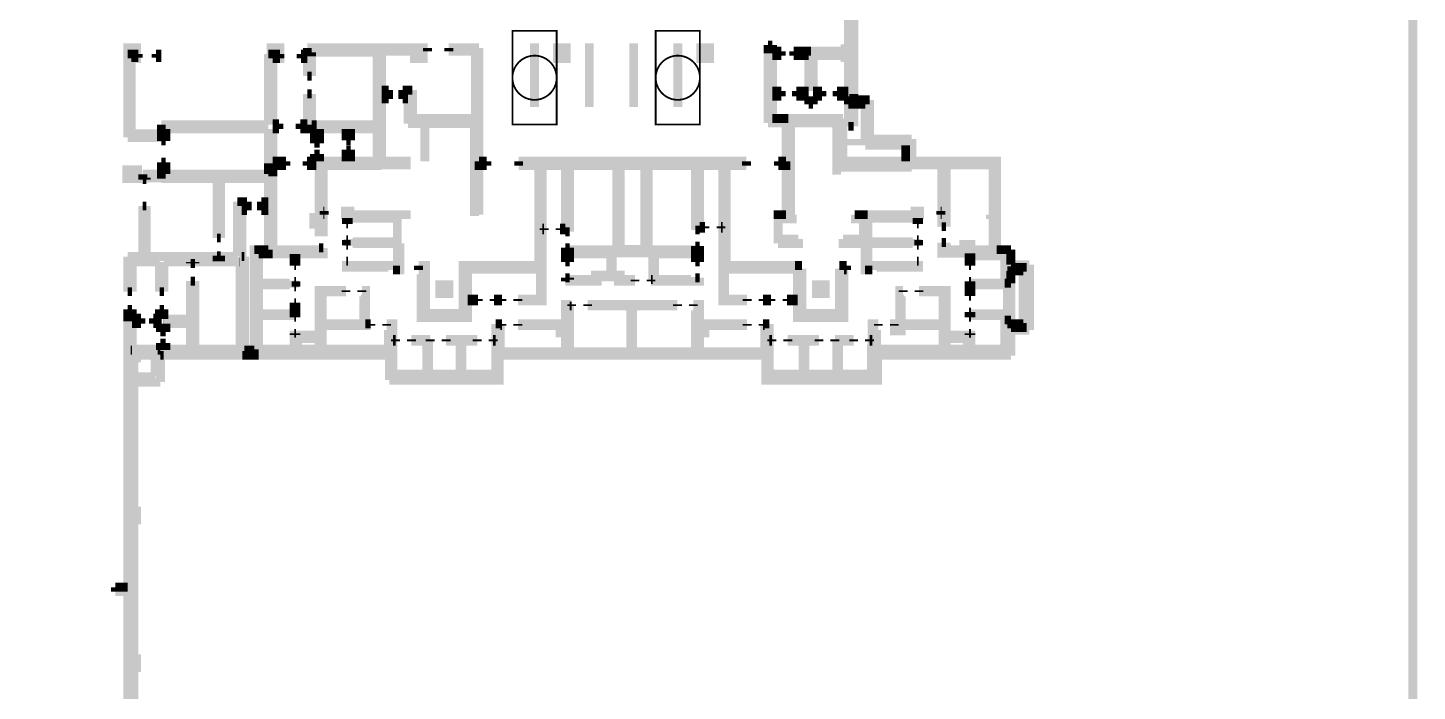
# Model space of a CAD drawing. Header units: millimetres. Extents: x 0 to 1249171, y -42321 to 335084.
# Drawn here: x 1170617 to 1249171, y 133070 to 170585 of the extents above; entities that cross this region are included whole.
import ezdxf

# ---------------------------------------------------------------- set-up
doc = ezdxf.new("R2010")
doc.units = ezdxf.units.MM
doc.header["$LTSCALE"] = 1000
for name, color, linetype in [('P_core', 1, 'Continuous'), ('P_lot', 5, 'Continuous'), ('留孔', 1, 'Continuous')]:
    doc.layers.add(name, color=color, linetype=linetype)
doc.layers.add('P_wall', color=7, linetype='Continuous', lineweight=50)

msp = doc.modelspace()

# ---------------------------------------------------------------- hatches: boundary and pattern name
at = {"layer": 'P_wall'}
h = msp.add_hatch(color=256, dxfattribs=at)
h.dxf.hatch_style = 2
h.paths.add_polyline_path([(1051017, 250), (1050717, 250), (1050967, -50), (1051017, 10)])
h.paths.add_polyline_path([(1050717, 250), (1050717, -350), (1050967, -50)])
h.paths.add_polyline_path([(1051017, -110), (1050967, -50), (1050717, -350), (1051017, -350)])
h.paths.add_polyline_path([(1051017, 10), (1050967, -50), (1051017, -110)])
h.paths.add_polyline_path([(1051217, 8200), (1051017, 8200), (1051017, 7920)], flags=17)
h.paths.add_polyline_path([(1051217, 8200), (1051017, 7920), (1051017, 7780), (1051217, 7500)])
h.paths.add_polyline_path([(1051017, 7780), (1051017, 7500), (1051217, 7500)], flags=17)
h.paths.add_polyline_path([(1051217, 16300), (1051017, 16020), (1051017, 15880), (1051217, 15600)])
h.paths.add_polyline_path([(1051217, 16300), (1051017, 16300), (1051017, 16020)], flags=17)
h.paths.add_polyline_path([(1051017, 15880), (1051017, 15600), (1051217, 15600)], flags=17)
h.paths.add_polyline_path([(1051217, 24300), (1051017, 24300), (1051017, 24020)], flags=17)
h.paths.add_polyline_path([(1051217, 24300), (1051017, 24020), (1051017, 23880), (1051217, 23600)])
h.paths.add_polyline_path([(1051017, 23880), (1051017, 23600), (1051217, 23600)], flags=17)
h.paths.add_polyline_path([(1051017, 31980), (1050967, 32050), (1050717, 31700), (1051017, 31700)])
h.paths.add_polyline_path([(1051017, 32400), (1050717, 32400), (1050967, 32050), (1051017, 32120)])
h.paths.add_polyline_path([(1050717, 32400), (1050717, 31700), (1050967, 32050)])
h.paths.add_polyline_path([(1051017, 32120), (1050967, 32050), (1051017, 31980)])
h.paths.add_polyline_path([(1058867, 8200), (1058867, 7500), (1059117, 7850)])
h.paths.add_polyline_path([(1059367, 8200), (1059117, 7850), (1059367, 7500)])
h.paths.add_polyline_path([(1059367, 8200), (1058867, 8200), (1059117, 7850)])
h.paths.add_polyline_path([(1059117, 7850), (1058867, 7500), (1059367, 7500)])
h.paths.add_polyline_path([(1064717, 7850), (1064467, 7500), (1064967, 7500)])
h.paths.add_polyline_path([(1064967, 8200), (1064467, 8200), (1064717, 7850)])
h.paths.add_polyline_path([(1064717, 7850), (1064467, 8200), (1064467, 7500)])
h.paths.add_polyline_path([(1064967, 8200), (1064717, 7850), (1064967, 7500)])
h.paths.add_polyline_path([(1070567, 8200), (1070317, 7850), (1070567, 7500)])
h.paths.add_polyline_path([(1070567, 8200), (1070067, 8200), (1070317, 7850)])
h.paths.add_polyline_path([(1070317, 7850), (1070067, 7500), (1070567, 7500)])
h.paths.add_polyline_path([(1070317, 7850), (1070067, 8200), (1070067, 7500)])
h.paths.add_polyline_path([(1051217, 110200), (1051017, 110000), (1051017, 109900), (1051217, 109700)])
h.paths.add_polyline_path([(1051217, 110200), (1051017, 110200), (1051017, 110000)], flags=17)
h.paths.add_polyline_path([(1051017, 109900), (1051017, 109700), (1051217, 109700)], flags=17)
h.paths.add_polyline_path([(1051217, 118250), (1051017, 118250), (1051017, 118050)], flags=17)
h.paths.add_polyline_path([(1051217, 118250), (1051017, 118050), (1051017, 117950), (1051217, 117750)])
h.paths.add_polyline_path([(1051017, 117950), (1051017, 117750), (1051217, 117750)], flags=17)
h.paths.add_polyline_path([(1051217, 127600), (1051017, 127600), (1051017, 127400)], flags=17)
h.paths.add_polyline_path([(1051217, 127600), (1051017, 127400), (1051017, 127300), (1051217, 127100)])
h.paths.add_polyline_path([(1051017, 127300), (1051017, 127100), (1051217, 127100)])
h.paths.add_polyline_path([(1051217, 133950), (1051017, 133950), (1051017, 133750)])
h.paths.add_polyline_path([(1051017, 133650), (1051017, 133450), (1051217, 133450)], flags=17)
h.paths.add_polyline_path([(1051217, 133950), (1051017, 133750), (1051017, 133650), (1051217, 133450)])
h.paths.add_polyline_path([(1051217, 138000), (1051017, 138000), (1051017, 137800)], flags=17)
h.paths.add_polyline_path([(1051217, 138000), (1051017, 137800), (1051017, 137700), (1051217, 137500)])
h.paths.add_polyline_path([(1051017, 137700), (1051017, 137500), (1051217, 137500)], flags=17)
h.paths.add_polyline_path([(1051017, 145700), (1051017, 145500), (1051217, 145500)])
h.paths.add_polyline_path([(1051217, 146000), (1051017, 145800), (1051017, 145700), (1051217, 145500)])
h.paths.add_polyline_path([(1051217, 146000), (1051017, 146000), (1051017, 145800)])
h.paths.add_polyline_path([(1075867, 289850), (1075517, 289850), (1075517, 268315), (1068257, 268315), (1068257, 267965), (1075867, 267965)])
h.paths.add_polyline_path([(1075867, 273050), (1075817, 273100), (1075567, 272850), (1075867, 272850)], flags=16)
h.paths.add_polyline_path([(1075867, 273150), (1075817, 273100), (1075867, 273050)], flags=16)
h.paths.add_polyline_path([(1075867, 273350), (1075567, 273350), (1075817, 273100), (1075867, 273150)], flags=16)
h.paths.add_polyline_path([(1075817, 273100), (1075567, 273350), (1075567, 272850)], flags=16)
h.paths.add_polyline_path([(1075867, 289850), (1075517, 289850), (1075517, 268315), (1068257, 268315), (1068257, 267965), (1075867, 267965), (1075867, 272850), (1075567, 272850), (1075567, 273350), (1075867, 273350)], flags=17)
h.paths.add_polyline_path([(1075867, 277700), (1075567, 277700), (1075817, 277450), (1075867, 277500)], flags=16)
h.paths.add_polyline_path([(1075567, 277700), (1075567, 277200), (1075817, 277450)], flags=16)
h.paths.add_polyline_path([(1075867, 277400), (1075817, 277450), (1075567, 277200), (1075867, 277200)], flags=16)
h.paths.add_polyline_path([(1075867, 285400), (1075817, 285450), (1075567, 285200), (1075867, 285200)], flags=16)
h.paths.add_polyline_path([(1075867, 285700), (1075567, 285700), (1075817, 285450), (1075867, 285500)], flags=16)
h.paths.add_polyline_path([(1075817, 285450), (1075567, 285700), (1075567, 285200)], flags=16)
h.paths.add_polyline_path([(1075867, 285500), (1075817, 285450), (1075867, 285400)], flags=16)
h.paths.add_polyline_path([(1169017, 285800), (1168767, 285800), (1169017, 285450)], flags=17)
h.paths.add_polyline_path([(1169017, 285450), (1168767, 285100), (1169017, 285100)], flags=17)
h.paths.add_polyline_path([(1169017, 277750), (1168767, 277750), (1169017, 277450)], flags=17)
h.paths.add_polyline_path([(1169017, 277450), (1168767, 277150), (1169017, 277150)], flags=17)
h.paths.add_polyline_path([(1169017, 273700), (1168767, 273700), (1169017, 273400)], flags=17)
h.paths.add_polyline_path([(1169017, 273400), (1168767, 273100), (1169017, 273100)], flags=17)
h.paths.add_polyline_path([(1169017, 267600), (1168767, 267600), (1169017, 267300)], flags=17)
h.paths.add_polyline_path([(1169017, 267300), (1168767, 267000), (1169017, 267000)], flags=17)
h.paths.add_polyline_path([(1169017, 263400), (1168767, 263400), (1169017, 263100)], flags=17)
h.paths.add_polyline_path([(1169017, 263100), (1168767, 262800), (1169017, 262800)], flags=17)
h.paths.add_polyline_path([(1169017, 255400), (1168767, 255400), (1169017, 255100), (1169017, 255100)], flags=17)
h.paths.add_polyline_path([(1168767, 255400), (1168767, 255100), (1169017, 255100)], flags=17)
h.paths.add_polyline_path([(1168767, 255100), (1160027, 255100), (1160027, 247010), (1160377, 247010), (1160377, 254750), (1169367, 254750), (1169367, 289850), (1075867, 289850), (1075867, 289500), (1169017, 289500), (1169017, 255400), (1169267, 255400), (1169267, 254800), (1168767, 254800)])
h.paths.add_polyline_path([(1164967, 202800), (1177467, 202800), (1177467, 210090), (1183417, 210090), (1183417, 210440), (1177167, 210440), (1177167, 203100), (1164667, 203100), (1164667, 176925), (1157272, 176925), (1157272, 176625), (1164967, 176625)])
h.paths.add_polyline_path([(1164667, 176925), (1164417, 176675), (1164467, 176625), (1164667, 176625)], flags=16)
h.paths.add_polyline_path([(1164667, 176925), (1164167, 176925), (1164417, 176675)], flags=16)
h.paths.add_polyline_path([(1164167, 176925), (1164167, 176625), (1164367, 176625), (1164417, 176675)], flags=16)
h.paths.add_polyline_path([(1164417, 176675), (1164367, 176625), (1164467, 176625)], flags=16)
h.paths.add_polyline_path([(1217317, 199000), (1217017, 199000), (1217017, 198800), (1217067, 198750)])
h.paths.add_polyline_path([(1217317, 199000), (1217067, 198750), (1217317, 198500)])
h.paths.add_polyline_path([(1217067, 198750), (1217017, 198700), (1217017, 198500), (1217317, 198500)])
h.paths.add_polyline_path([(1217017, 198800), (1217017, 198700), (1217067, 198750)])
h.paths.add_polyline_path([(1217317, 191000), (1217017, 191000), (1217017, 190800), (1217067, 190750)])
h.paths.add_polyline_path([(1217317, 191000), (1217067, 190750), (1217317, 190500)])
h.paths.add_polyline_path([(1217067, 190750), (1217017, 190700), (1217017, 190500), (1217317, 190500)])
h.paths.add_polyline_path([(1217017, 190800), (1217017, 190700), (1217067, 190750)])
h.paths.add_polyline_path([(1217317, 187060), (1217017, 187060), (1217017, 186860), (1217067, 186810)])
h.paths.add_polyline_path([(1217317, 187060), (1217067, 186810), (1217317, 186560)])
h.paths.add_polyline_path([(1217067, 186810), (1217017, 186760), (1217017, 186560), (1217317, 186560)])
h.paths.add_polyline_path([(1217017, 186860), (1217017, 186760), (1217067, 186810)])
h.paths.add_polyline_path([(1217317, 186560), (1217017, 186560), (1217017, 165010), (1217317, 165010)])
h.paths.add_polyline_path([(1217067, 181310), (1217017, 181260), (1217017, 181060), (1217317, 181060)], flags=16)
h.paths.add_polyline_path([(1217017, 181360), (1217017, 181260), (1217067, 181310)], flags=17)
h.paths.add_polyline_path([(1217317, 181560), (1217017, 181560), (1217017, 181360), (1217067, 181310)], flags=17)
h.paths.add_polyline_path([(1217317, 181560), (1217067, 181310), (1217317, 181060)], flags=17)
h.paths.add_polyline_path([(1217317, 181060), (1217017, 181060), (1217017, 165010), (1217317, 165010)], flags=17)
h.paths.add_polyline_path([(1217017, 177200), (1217017, 177100), (1217067, 177150)], flags=16)
h.paths.add_polyline_path([(1217317, 177400), (1217017, 177400), (1217017, 177200), (1217067, 177150)], flags=16)
h.paths.add_polyline_path([(1217067, 177150), (1217017, 177100), (1217017, 176900), (1217317, 176900)], flags=16)
h.paths.add_polyline_path([(1217317, 176900), (1217017, 176900), (1217017, 165010), (1217317, 165010)])
h.paths.add_polyline_path([(1217067, 169150), (1217017, 169200), (1217017, 169100)], flags=16)
h.paths.add_polyline_path([(1217317, 169400), (1217017, 169400), (1217017, 169200), (1217067, 169150)], flags=17)
h.paths.add_polyline_path([(1217067, 169150), (1217017, 169100), (1217017, 168900), (1217317, 168900)], flags=16)
h.paths.add_polyline_path([(1217317, 169400), (1217067, 169150), (1217317, 168900)], flags=17)
h.paths.add_polyline_path([(1176767, 152060), (1176617, 152060), (1176767, 151910)], flags=17)
h.paths.add_polyline_path([(1176617, 152060), (1176617, 151910), (1176767, 151910)])
h.paths.add_polyline_path([(1176617, 151910), (1176267, 151910), (1176267, 101540), (1184217, 101540), (1184217, 101840), (1184217, 101890), (1176617, 101890)])
h.paths.add_polyline_path([(1176267, 143250), (1176267, 142750), (1176517, 143000)], flags=16)
h.paths.add_polyline_path([(1176617, 143250), (1176267, 143250), (1176517, 143000), (1176617, 143100)], flags=17)
h.paths.add_polyline_path([(1176517, 143000), (1176267, 142750), (1176617, 142750), (1176617, 142900)], flags=16)
h.paths.add_polyline_path([(1176617, 143100), (1176517, 143000), (1176617, 142900)], flags=17)
h.paths.add_polyline_path([(1176617, 142750), (1176267, 142750), (1176267, 101540), (1184217, 101540), (1184217, 101840), (1184217, 101890), (1176617, 101890)])
h.paths.add_polyline_path([(1176617, 134900), (1176267, 134900), (1176517, 134650), (1176617, 134750)], flags=17)
h.paths.add_polyline_path([(1176267, 134900), (1176267, 134400), (1176517, 134650)], flags=16)
h.paths.add_polyline_path([(1176617, 134550), (1176517, 134650), (1176267, 134400), (1176617, 134400)], flags=17)
h.paths.add_polyline_path([(1176617, 134750), (1176517, 134650), (1176617, 134550)], flags=17)
h.paths.add_polyline_path([(1176617, 134400), (1176267, 134400), (1176267, 101540), (1184217, 101540), (1184217, 101840), (1184217, 101890), (1176617, 101890)], flags=17)
h.paths.add_polyline_path([(1176517, 126400), (1176267, 126150), (1176617, 126150), (1176617, 126300)], flags=16)
h.paths.add_polyline_path([(1176617, 126500), (1176517, 126400), (1176617, 126300)], flags=16)
h.paths.add_polyline_path([(1176617, 126650), (1176267, 126650), (1176517, 126400), (1176617, 126500)], flags=16)
h.paths.add_polyline_path([(1176267, 126650), (1176267, 126150), (1176517, 126400)], flags=16)
h.paths.add_polyline_path([(1176617, 126150), (1176267, 126150), (1176267, 101540), (1184217, 101540), (1184217, 101840), (1184217, 101890), (1176617, 101890)], flags=17)
for points in [[(1225397, 163040), (1220597, 163040), (1220597, 164290), (1216697, 164290), (1216697, 164740), (1216697, 165010), (1217317, 165010), (1217317, 168116), (1217017, 168116), (1217017, 165310), (1216697, 165310), (1216697, 165460), (1213487, 165460), (1213487, 164740), (1213487, 163040), (1213047, 163040), (1213047, 162790), (1213737, 162790), (1213737, 164740), (1213737, 165210), (1216347, 165210), (1216347, 164740), (1216347, 162790), (1217157, 162790), (1217157, 162560), (1217407, 162560), (1217407, 163040), (1216697, 163040), (1216697, 163940), (1220247, 163940), (1220247, 163040), (1220247, 162690), (1222287, 162690), (1222287, 159770), (1222537, 159770), (1222537, 162690), (1225047, 162690), (1225047, 160020), (1224797, 160020), (1224797, 159770), (1225047, 159770), (1225047, 158040), (1223897, 158040), (1223897, 157690), (1225847, 157690), (1225847, 156140), (1226197, 156140), (1226197, 156840), (1226897, 156840), (1226897, 153840), (1226197, 153840), (1226197, 154060), (1225847, 154060), (1225847, 152410), (1222537, 152410), (1222537, 154150), (1222287, 154150), (1222287, 152410), (1218607, 152410), (1218607, 153840), (1218307, 153840), (1218307, 152360), (1218307, 151110), (1218657, 151110), (1218657, 152060), (1226197, 152060), (1226197, 153490), (1227247, 153490), (1227247, 157190), (1226197, 157190), (1226197, 158040), (1225397, 158040)], [(1191307, 152360), (1191307, 153840), (1191007, 153840), (1191007, 152410), (1187327, 152410), (1187327, 154150), (1187077, 154150), (1187077, 152410), (1183667, 152410), (1183667, 154060), (1183417, 154060), (1183417, 152410), (1178988, 152410), (1178988, 152060), (1183417, 152060), (1183667, 152060), (1190957, 152060), (1190957, 151110), (1191307, 151110)]]:
    msp.add_hatch(color=256, dxfattribs=at).paths.add_polyline_path(points)

# ---------------------------------------------------------------- linework, layer by layer
at = {"layer": 'P_core'}
for points in [[(1193667, 156310), (1194667, 156310), (1193667, 155310), (1194667, 155310)], [(1215947, 156310), (1214947, 156310), (1215947, 155310), (1214947, 155310)]]:
    msp.add_solid(points, dxfattribs=at)
at = {"layer": 'P_lot', "extrusion": (5.18032e-09, 4.98983e-22, 1), "const_width": 500, "elevation": 0}
for points in [[(1199267, 166110), (1199267, 169710)], [(1202367, 166110), (1202367, 169710)], [(1204867, 166110), (1204867, 169710)], [(1207367, 166110), (1207367, 169710)]]:
    msp.add_lwpolyline(points, dxfattribs=at)
at = {"layer": 'P_wall', "const_width": 500}
msp.add_lwpolyline([(1010902, 334834), (1248921, 334834), (1248921, -42071), (1010902, -42071)], close=True, dxfattribs=at)
for points in [[(1217017, 165010), (1217017, 202950)], [(1217317, 202950), (1217317, 165010)], [(1217017, 169260), (1217017, 179035)], [(1217317, 169135), (1217317, 178910)], [(1176267, 168850), (1176767, 168850), (1176767, 169450), (1176267, 169450), (1176267, 168850)], [(1184367, 168850), (1184867, 168850), (1184867, 169450), (1184367, 169450), (1184367, 168850)], [(1186417, 169100), (1186417, 169450)], [(1186417, 169450), (1190617, 169450)], [(1193217, 169450), (1190610, 169450)], [(1190617, 167060), (1190617, 169450)], [(1192467, 168850), (1192967, 168850), (1192967, 169450), (1192467, 169450), (1192467, 168850)], [(1193217, 169250), (1193217, 169450)], [(1194417, 169250), (1194417, 169450)], [(1196127, 169450), (1194417, 169450)], [(1196127, 169450), (1196127, 165260)], [(1200567, 168850), (1201067, 168850), (1201067, 169450), (1200567, 169450), (1200567, 168850)], [(1208667, 168850), (1209167, 168850), (1209167, 169450), (1208667, 169450), (1208667, 168850)], [(1212467, 169610), (1212467, 169135)], [(1212717, 169610), (1212467, 169610)], [(1212717, 169260), (1212717, 169610)], [(1176267, 169100), (1176267, 164385)], [(1176867, 169100), (1176267, 169100)], [(1176467, 168900), (1176467, 164585)], [(1176867, 168900), (1176467, 168900)], [(1176867, 169100), (1176867, 168900)], [(1178167, 169100), (1177867, 169100)], [(1177867, 169100), (1177867, 168900)], [(1178167, 168900), (1177867, 168900)], [(1184867, 169100), (1184217, 169100)], [(1184217, 165110), (1184217, 169100)], [(1184467, 168850), (1184867, 168850)], [(1184467, 165160), (1184467, 168850)], [(1184867, 168850), (1184867, 169100)], [(1186067, 169100), (1186067, 168850)], [(1186417, 169100), (1186067, 169100)], [(1186067, 168850), (1186417, 168850)], [(1186417, 168850), (1186417, 167850)], [(1186667, 168975), (1186667, 169200)], [(1186667, 169200), (1190367, 169200)], [(1186667, 167850), (1186667, 168975)], [(1190367, 166810), (1190367, 169200)], [(1193217, 169250), (1190610, 169250)], [(1195927, 169250), (1194417, 169250)], [(1195927, 169250), (1195927, 165260)], [(1212467, 166835), (1212467, 169135)], [(1213217, 169260), (1212717, 169260)], [(1212717, 167010), (1212717, 169010)], [(1212717, 169010), (1213217, 169010)], [(1213217, 169010), (1213217, 169260)], [(1213917, 169260), (1213917, 169010)], [(1214892, 169260), (1213917, 169260)], [(1213917, 169010), (1214767, 169010)], [(1214767, 167010), (1214767, 169010)], [(1214892, 169260), (1217017, 169260)], [(1215017, 169010), (1217017, 169010)], [(1215017, 167010), (1215017, 169010)], [(1217017, 167010), (1217017, 169010)], [(1217317, 166835), (1217317, 169135)], [(1186417, 167850), (1186667, 167850)], [(1186417, 166850), (1186417, 165160)], [(1186667, 166850), (1186417, 166850)], [(1186667, 165110), (1186667, 166850)], [(1190367, 165110), (1190367, 166810)], [(1191017, 167060), (1190617, 167060)], [(1190617, 164979), (1190617, 166560)], [(1190617, 166560), (1191017, 166560)], [(1191017, 166560), (1191017, 167060)], [(1191817, 167060), (1191817, 166560)], [(1192367, 167060), (1191817, 167060)], [(1191817, 166560), (1192117, 166560)], [(1192117, 165160), (1192117, 166560)], [(1192367, 165460), (1192367, 167060)], [(1212467, 165210), (1212467, 166835)], [(1213217, 167010), (1212717, 167010)], [(1212717, 165460), (1212717, 166710)], [(1212717, 166710), (1213217, 166710)], [(1213217, 166710), (1213217, 167010)], [(1214067, 167010), (1214067, 166710)], [(1214767, 167010), (1214067, 167010)], [(1214067, 166710), (1214767, 166710)], [(1214767, 166260), (1214767, 166710)], [(1215517, 167010), (1215017, 167010)], [(1215017, 166710), (1215517, 166710)], [(1215017, 166260), (1215017, 166710)], [(1215517, 166710), (1215517, 167010)], [(1216367, 167010), (1216367, 166710)], [(1217017, 167010), (1216367, 167010)], [(1216367, 166710), (1217017, 166710)], [(1217017, 166260), (1217017, 166710)], [(1217317, 166510), (1217317, 166835)], [(1217317, 166510), (1218210, 166510)], [(1218210, 164290), (1218210, 166510)], [(1214767, 166260), (1215017, 166260)], [(1217017, 166260), (1217960, 166260)], [(1217960, 163940), (1217960, 166260)], [(1178167, 165110), (1178167, 164185)], [(1178167, 165110), (1184217, 165110)], [(1178417, 164185), (1178417, 164860)], [(1178417, 164860), (1184217, 164860)], [(1184217, 162915), (1184217, 164860)], [(1184817, 165160), (1184467, 165160)], [(1184467, 163040), (1184467, 164860)], [(1184467, 164860), (1184817, 164860)], [(1184817, 164860), (1184817, 165160)], [(1186017, 165160), (1186017, 164860)], [(1186417, 165160), (1186017, 165160)], [(1186017, 164860), (1186542, 164860)], [(1186542, 164860), (1186817, 164860)], [(1186667, 165110), (1186942, 165110)], [(1186817, 164860), (1186817, 164060)], [(1186942, 165110), (1188742, 165110)], [(1187117, 164860), (1188617, 164860)], [(1187117, 164060), (1187117, 164860)], [(1188617, 164860), (1188617, 164215)], [(1188742, 165110), (1190367, 165110)], [(1188867, 164860), (1190367, 164860)], [(1188867, 164215), (1188867, 164860)], [(1190367, 163040), (1190367, 164860)], [(1190617, 162790), (1190617, 164985)], [(1192117, 165160), (1195877, 165160)], [(1192367, 165460), (1196127, 165460)], [(1193067, 165210), (1193067, 163040)], [(1195877, 162790), (1195877, 165160)], [(1195877, 165010), (1195877, 159950)], [(1196077, 165210), (1196077, 163040)], [(1196127, 163040), (1196127, 165460)], [(1213487, 165210), (1212467, 165210)], [(1213612, 165460), (1212717, 165460)], [(1213487, 163040), (1213487, 165210)], [(1216697, 165460), (1213612, 165460)], [(1213737, 162790), (1213737, 165210)], [(1216347, 165210), (1213737, 165210)], [(1213737, 165010), (1213737, 159950)], [(1216347, 162690), (1216347, 165210)], [(1216347, 165010), (1216347, 162275)], [(1225997, 157840), (1225197, 157840), (1225197, 162840), (1225197, 162840), (1225197, 162840), (1216347, 162840), (1216347, 165010)], [(1226197, 158040), (1225397, 158040), (1225397, 163040), (1225397, 163040), (1225397, 163040), (1216547, 163040), (1216547, 165210)], [(1216547, 165210), (1216547, 163040)], [(1216697, 163040), (1216697, 165460)], [(1217317, 165010), (1217017, 165010)], [(1176267, 164385), (1178167, 164385)], [(1176467, 164585), (1178167, 164585)], [(1178167, 164185), (1178417, 164185)], [(1186817, 164060), (1187117, 164060)], [(1188617, 164215), (1188867, 164215)], [(1217960, 163940), (1220247, 163940)], [(1218210, 164290), (1220597, 164290)], [(1220247, 163040), (1220247, 163940)], [(1220597, 162690), (1220597, 164290)], [(1186817, 163440), (1186817, 163040)], [(1187117, 163440), (1186817, 163440)], [(1187117, 163040), (1187117, 163440)], [(1188617, 163685), (1188617, 163040)], [(1188867, 163685), (1188617, 163685)], [(1188867, 163040), (1188867, 163685)], [(1176217, 162560), (1176217, 162060), (1176817, 162060), (1176817, 162560), (1176217, 162560)], [(1178167, 162985), (1178167, 162060)], [(1178417, 162985), (1178167, 162985)], [(1178417, 162310), (1178417, 162985)], [(1184217, 162310), (1184217, 162915)], [(1185210, 163040), (1184467, 163040)], [(1184467, 162790), (1185210, 162790)], [(1184467, 162181), (1184467, 162790)], [(1185210, 162790), (1185210, 163040)], [(1186410, 163040), (1186410, 162790)], [(1186817, 163040), (1186410, 163040)], [(1186410, 162790), (1186935, 162790)], [(1187327, 162840), (1187327, 159770), (1186877, 159770), (1186877, 159570), (1187327, 159570), (1187327, 159040), (1187077, 159040), (1187077, 159470), (1186777, 159470), (1186777, 159870), (1187077, 159870), (1187077, 162840)], [(1186935, 162790), (1188735, 162790)], [(1187117, 163040), (1188617, 163040)], [(1188735, 162790), (1190617, 162790)], [(1188867, 163040), (1190367, 163040)], [(1189397, 163040), (1192257, 163040)], [(1189397, 162840), (1192257, 162840)], [(1192707, 157140), (1193107, 157140), (1193107, 154440), (1195227, 154440), (1195227, 157140), (1199507, 157140), (1199507, 162840)], [(1195877, 162790), (1196567, 162790)], [(1196567, 163040), (1196127, 163040)], [(1196127, 162840), (1196127, 160020)], [(1196567, 162790), (1196567, 163040)], [(1211247, 163040), (1205497, 163040), (1205497, 163040), (1205497, 163040), (1205497, 158050), (1204117, 158050), (1204117, 163040), (1204117, 163040), (1204117, 163040), (1198367, 163040)], [(1198367, 163040), (1198367, 162790)], [(1211247, 163040), (1198367, 163040)], [(1211247, 162840), (1205697, 162840), (1205697, 162840), (1205697, 162840), (1205697, 157850), (1203917, 157850), (1203917, 162840), (1203917, 162840), (1203917, 162840), (1198367, 162840)], [(1198367, 162790), (1211247, 162790)], [(1199707, 159250), (1199707, 162840)], [(1201007, 159250), (1201007, 162840)], [(1201257, 159050), (1201257, 162840)], [(1208357, 159150), (1208357, 162840)], [(1208607, 159350), (1208607, 162840)], [(1209907, 159950), (1209907, 162840)], [(1209907, 159350), (1209907, 162840)], [(1213997, 157140), (1210107, 157140), (1210107, 162840)], [(1211247, 162790), (1211247, 163040)], [(1213047, 163040), (1213047, 162790)], [(1213487, 163040), (1213047, 163040)], [(1213047, 162790), (1213737, 162790)], [(1213487, 162840), (1213487, 160020)], [(1213487, 162840), (1213487, 160020)], [(1213737, 162840), (1213737, 159950)], [(1216347, 162690), (1220597, 162690)], [(1216697, 163040), (1220247, 163040)], [(1220347, 163040), (1217357, 163040)], [(1220347, 163040), (1217357, 163040)], [(1220347, 162840), (1217357, 162840)], [(1220347, 162840), (1217357, 162840)], [(1225397, 163040), (1220597, 163040)], [(1225397, 163040), (1220597, 163040)], [(1222287, 159340), (1222287, 162840)], [(1222537, 159340), (1222537, 162840)], [(1225397, 158040), (1225397, 163040)], [(1225397, 158040), (1225397, 163040)], [(1177117, 162305), (1177117, 162005)], [(1183410, 162305), (1177117, 162305)], [(1177117, 162005), (1177317, 162005)], [(1177317, 162105), (1177317, 162005)], [(1183410, 162105), (1177317, 162105)], [(1178167, 162060), (1184217, 162060)], [(1178417, 162310), (1184217, 162310)], [(1181317, 162105), (1181317, 158700)], [(1181517, 162105), (1181517, 158700)], [(1184217, 160756), (1184217, 162060)], [(1184467, 160506), (1184467, 162181)], [(1177117, 160505), (1177117, 157375)], [(1177117, 160505), (1177317, 160505)], [(1177317, 160505), (1177317, 157375)], [(1183017, 160756), (1182467, 160756)], [(1182467, 157650), (1182467, 160756)], [(1182717, 160256), (1183017, 160256)], [(1182717, 157650), (1182717, 160256)], [(1183017, 160256), (1183017, 160756)], [(1183817, 160756), (1183817, 160256)], [(1184217, 160756), (1183817, 160756)], [(1183817, 160256), (1184217, 160256)], [(1184217, 158040), (1184217, 160256)], [(1184467, 157790), (1184467, 160506)], [(1187377, 160220), (1187327, 160220)], [(1187377, 160020), (1187327, 160020)], [(1187377, 160220), (1187377, 160020)], [(1191507, 160020), (1188827, 160020), (1188827, 160220), (1188577, 160220), (1188577, 160020), (1188627, 160020), (1188627, 159820), (1191507, 159820)], [(1192257, 160020), (1191507, 160020), (1191507, 157140), (1188727, 157140), (1188727, 157390)], [(1192257, 160020), (1191507, 160020), (1191507, 158450)], [(1213487, 160020), (1212787, 160020)], [(1217357, 160020), (1218107, 160020), (1218107, 158450)], [(1217357, 160020), (1218107, 160020), (1218107, 158450)], [(1218107, 157140), (1218107, 160020), (1217357, 160020)], [(1217357, 160020), (1218107, 160020), (1218107, 157140), (1220887, 157140), (1220887, 157390)], [(1218107, 160020), (1217357, 160020)], [(1218107, 160020), (1220787, 160020), (1220787, 160220), (1221037, 160220), (1221037, 160020), (1220987, 160020), (1220987, 159820), (1218107, 159820)], [(1218107, 160020), (1218107, 157140)], [(1222237, 160220), (1222287, 160220)], [(1222237, 160220), (1222237, 160020)], [(1222237, 160020), (1222287, 160020)], [(1184217, 158460), (1184217, 159590)], [(1184467, 158460), (1184467, 159590)], [(1188627, 159490), (1188627, 159820)], [(1188627, 159490), (1188727, 159490)], [(1188727, 159490), (1188727, 159820)], [(1199807, 159250), (1199707, 159250)], [(1199807, 159250), (1199807, 159150)], [(1201007, 159250), (1200707, 159250)], [(1200707, 159250), (1200707, 159150)], [(1208607, 159350), (1208907, 159350)], [(1208607, 159150), (1208607, 159250)], [(1208607, 159250), (1208907, 159250)], [(1208907, 159350), (1208907, 159250)], [(1209807, 159350), (1209907, 159350)], [(1209807, 159350), (1209807, 159250)], [(1209807, 159250), (1209907, 159250)], [(1213997, 156940), (1209907, 156940), (1209907, 159750)], [(1214087, 159770), (1213037, 159770), (1213037, 158640), (1214187, 158640)], [(1217157, 159770), (1217857, 159770), (1217857, 158640), (1216707, 158640)], [(1220887, 159490), (1220887, 159820)], [(1220987, 159490), (1220887, 159490)], [(1220987, 159490), (1220987, 159820)], [(1222287, 159340), (1222537, 159340)], [(1181317, 158700), (1181517, 158700)], [(1191257, 151010), (1191257, 152410), (1183667, 152410), (1183667, 157790), (1184467, 157790), (1184467, 158460), (1184217, 158460), (1184217, 158040), (1183417, 158040), (1183417, 152060), (1191057, 152060), (1191057, 150660)], [(1188627, 158290), (1188627, 158590)], [(1188627, 158590), (1188727, 158590)], [(1191507, 158490), (1188727, 158490), (1188727, 158590)], [(1195617, 156940), (1199707, 156940), (1199707, 159150)], [(1199807, 159150), (1199707, 159150)], [(1201007, 159150), (1200707, 159150)], [(1201007, 159050), (1201007, 159150)], [(1201257, 159050), (1201007, 159050)], [(1208357, 159150), (1208607, 159150)], [(1213037, 158390), (1214187, 158390), (1214187, 158640)], [(1217957, 158390), (1216707, 158390), (1216707, 158640)], [(1218107, 158490), (1220887, 158490), (1220887, 158590)], [(1220987, 158590), (1220887, 158590)], [(1220987, 158290), (1220987, 158590)], [(1222287, 158440), (1222537, 158440)], [(1225197, 157840), (1223837, 157840), (1223837, 158240), (1223637, 158240), (1223637, 157840), (1222287, 157840), (1222287, 158440)], [(1222537, 158440), (1222537, 158040), (1223537, 158040), (1223537, 158340), (1223937, 158340), (1223937, 158040), (1225197, 158040)], [(1178192, 157650), (1176267, 157650)], [(1176267, 157650), (1176267, 155660)], [(1179942, 157650), (1178192, 157650)], [(1182467, 157650), (1179942, 157650)], [(1181317, 157700), (1181317, 157375)], [(1181317, 157700), (1181517, 157700)], [(1181517, 157700), (1181517, 157375)], [(1182867, 157650), (1182717, 157650)], [(1182867, 152360), (1182867, 157650)], [(1183417, 152360), (1183417, 158040)], [(1183417, 158040), (1184217, 158040)], [(1183667, 152060), (1183667, 157790)], [(1183667, 157790), (1184467, 157790)], [(1184467, 158040), (1187077, 158040), (1187077, 158140)], [(1184467, 157790), (1187327, 157790), (1187327, 158140)], [(1185677, 157140), (1185677, 157790)], [(1185777, 157140), (1185777, 157790)], [(1186077, 158040), (1187077, 158040)], [(1187327, 158140), (1187077, 158140)], [(1188627, 158290), (1188727, 158290)], [(1188727, 158290), (1188727, 158390), (1191507, 158390)], [(1191657, 158390), (1191657, 156890), (1191507, 156890)], [(1201007, 157350), (1201007, 158150)], [(1201257, 158150), (1201007, 158150)], [(1201257, 157350), (1201257, 158150)], [(1201257, 158040), (1203917, 158040)], [(1201257, 157790), (1203567, 157790)], [(1203567, 157790), (1203567, 156600)], [(1203667, 157850), (1205947, 157850)], [(1203667, 157850), (1203667, 156600)], [(1205697, 158040), (1208357, 158040)], [(1205947, 157850), (1205947, 156350)], [(1208357, 157790), (1206047, 157790), (1206047, 156350)], [(1208357, 157350), (1208357, 158250)], [(1208357, 158250), (1208607, 158250)], [(1208607, 157350), (1208607, 158250)], [(1218107, 156890), (1217957, 156890), (1217957, 158390)], [(1217957, 158390), (1217957, 156890), (1218107, 156890)], [(1220887, 158290), (1220887, 158390), (1218107, 158390)], [(1220987, 158290), (1220887, 158290)], [(1223837, 157140), (1223837, 157840)], [(1225847, 157690), (1223897, 157690)], [(1225847, 157690), (1223897, 157690)], [(1223937, 157140), (1223937, 157840)], [(1226197, 158040), (1225397, 158040)], [(1226197, 158040), (1225397, 158040)], [(1225847, 157690), (1225847, 156140)], [(1225847, 157690), (1225847, 156140)], [(1225997, 156840), (1225997, 157850)], [(1226197, 157040), (1226197, 158050)], [(1226197, 157190), (1226197, 158040)], [(1226197, 157190), (1226197, 158040)], [(1178067, 157350), (1176517, 157350)], [(1176517, 155660), (1176517, 157350)], [(1178067, 157350), (1178067, 155660)], [(1179817, 157350), (1178317, 157350)], [(1178317, 155660), (1178317, 157350)], [(1179817, 157350), (1179817, 157260)], [(1179817, 157260), (1180067, 157260)], [(1182592, 157350), (1180067, 157350)], [(1180067, 157260), (1180067, 157350)], [(1182617, 157350), (1182592, 157350)], [(1182617, 152360), (1182617, 157350)], [(1185677, 157140), (1185777, 157140)], [(1191007, 157040), (1188627, 157040), (1188627, 157390)], [(1188627, 157390), (1188727, 157390)], [(1191257, 156890), (1191657, 156890)], [(1192707, 157140), (1192707, 156890)], [(1192707, 156890), (1192857, 156890), (1192857, 154190), (1195477, 154190), (1195477, 156940), (1195617, 156940)], [(1199707, 156940), (1199707, 155140), (1198327, 155140)], [(1199607, 156940), (1199607, 155240), (1198327, 155240)], [(1201257, 157350), (1201007, 157350)], [(1208357, 157350), (1208607, 157350)], [(1209907, 156940), (1209907, 155140), (1211287, 155140)], [(1210007, 156940), (1210007, 155240), (1211287, 155240)], [(1213997, 157140), (1214397, 157140)], [(1216757, 156890), (1216757, 154190), (1214137, 154190), (1214137, 156940), (1213997, 156940)], [(1216507, 156960), (1216507, 154440), (1214387, 154440), (1214387, 156960)], [(1216907, 157140), (1216497, 157140)], [(1216907, 156890), (1216757, 156890)], [(1216907, 157140), (1216907, 156890)], [(1218357, 156890), (1217957, 156890)], [(1218607, 157040), (1220987, 157040), (1220987, 157390)], [(1220987, 157390), (1220887, 157390)], [(1223937, 157140), (1223837, 157140)], [(1227247, 157190), (1226197, 157190)], [(1227247, 157190), (1226197, 157190)], [(1227097, 157040), (1226197, 157040)], [(1227097, 153640), (1227097, 157040)], [(1227247, 153490), (1227247, 157190)], [(1227247, 153490), (1227247, 157190)], [(1179817, 156260), (1179817, 154110)], [(1180067, 156260), (1179817, 156260)], [(1180067, 153985), (1180067, 156260)], [(1183667, 156140), (1185677, 156140), (1185677, 156240)], [(1185677, 156240), (1185777, 156240)], [(1185777, 155940), (1185777, 156240)], [(1201007, 156250), (1202817, 156250), (1202817, 156500), (1204017, 156500), (1204017, 156250), (1204947, 156250)], [(1201007, 156250), (1201007, 156450)], [(1201257, 156450), (1201007, 156450)], [(1201257, 156350), (1202717, 156350), (1202717, 156600), (1203567, 156600)], [(1201257, 156350), (1201257, 156450)], [(1203667, 156600), (1204117, 156600), (1204117, 156350), (1204947, 156350)], [(1204947, 156250), (1204947, 156350)], [(1204947, 156250), (1204947, 156350)], [(1205847, 156250), (1208607, 156250), (1208607, 156450)], [(1205847, 156350), (1205947, 156350)], [(1205847, 156250), (1205847, 156350)], [(1205847, 156250), (1205847, 156350)], [(1206047, 156350), (1208357, 156350), (1208357, 156450)], [(1208357, 156450), (1208607, 156450)], [(1223837, 155410), (1223837, 156240)], [(1223937, 156240), (1223837, 156240)], [(1223937, 155410), (1223937, 156240)], [(1225997, 156140), (1223937, 156140)], [(1226197, 156140), (1225847, 156140)], [(1226197, 156140), (1225847, 156140)], [(1226897, 156840), (1225997, 156840)], [(1225997, 153840), (1225997, 156840)], [(1226197, 156840), (1226897, 156840)], [(1226197, 156840), (1226197, 156140)], [(1226197, 156840), (1226897, 156840)], [(1226197, 156840), (1226197, 156140)], [(1226197, 153840), (1226197, 156840)], [(1226897, 156840), (1226897, 153840)], [(1226897, 156840), (1226897, 153840)], [(1226897, 153840), (1226897, 156840)], [(1176267, 155660), (1176517, 155660)], [(1178067, 155660), (1178317, 155660)], [(1185677, 155940), (1185677, 156040), (1183667, 156040)], [(1185677, 155940), (1185777, 155940)], [(1188607, 155740), (1187077, 155740), (1187077, 152410)], [(1187257, 152410), (1187257, 155640), (1188607, 155640)], [(1188607, 155740), (1188607, 155640)], [(1189707, 153840), (1189707, 155740), (1189507, 155740)], [(1189507, 155740), (1189507, 155640)], [(1189507, 155640), (1189607, 155640), (1189607, 153840)], [(1222357, 153740), (1220007, 153740), (1220007, 153440), (1219607, 153440), (1219607, 153840), (1219707, 153840), (1219707, 153540), (1219907, 153540), (1219907, 155740), (1220107, 155740)], [(1220107, 155640), (1220007, 155640), (1220007, 153840), (1222357, 153840)], [(1220107, 155740), (1220107, 155640)], [(1221007, 155740), (1222537, 155740), (1222537, 152410)], [(1221007, 155740), (1221007, 155640)], [(1222357, 152410), (1222357, 155640), (1221007, 155640)], [(1223937, 155410), (1223837, 155410)], [(1225997, 156040), (1223937, 156040)], [(1176267, 154660), (1176267, 153985)], [(1176517, 154660), (1176267, 154660)], [(1176517, 154160), (1176517, 154660)], [(1178067, 154660), (1178067, 154160)], [(1178317, 154660), (1178067, 154660)], [(1178317, 154110), (1178317, 154660)], [(1185677, 154210), (1185677, 155040)], [(1185677, 155040), (1185777, 155040)], [(1185777, 154210), (1185777, 155040)], [(1196077, 155240), (1195477, 155240)], [(1196077, 155140), (1195477, 155140)], [(1196077, 155240), (1196077, 155140)], [(1197427, 155240), (1196977, 155240)], [(1196977, 155240), (1196977, 155140)], [(1197427, 155140), (1196977, 155140)], [(1197427, 155240), (1197427, 155140)], [(1198327, 155240), (1198327, 155140)], [(1201007, 152260), (1201007, 154950), (1201367, 154950)], [(1201257, 152260), (1201257, 154850)], [(1201257, 154850), (1201367, 154850)], [(1201367, 154950), (1201367, 154850)], [(1207347, 154950), (1202267, 154950)], [(1202267, 154950), (1202267, 154850)], [(1202267, 154850), (1207347, 154850)], [(1204707, 154850), (1204707, 152260)], [(1204807, 154850), (1204807, 152260)], [(1207347, 154950), (1207347, 154850)], [(1208247, 154950), (1208247, 154850)], [(1208607, 152260), (1208607, 154950), (1208247, 154950)], [(1208357, 152260), (1208357, 154850), (1208247, 154850)], [(1211287, 155240), (1211287, 155140)], [(1212187, 155240), (1212637, 155240)], [(1212187, 155240), (1212187, 155140)], [(1212187, 155140), (1212637, 155140)], [(1212637, 155240), (1212637, 155140)], [(1213537, 155240), (1214137, 155240)], [(1213537, 155240), (1213537, 155140)], [(1213537, 155140), (1214137, 155140)], [(1223837, 154210), (1223837, 154510)], [(1223937, 154510), (1223837, 154510)], [(1223937, 154210), (1223937, 154510)], [(1176267, 153985), (1176267, 152060)], [(1177017, 154160), (1176517, 154160)], [(1176517, 153860), (1176517, 152360)], [(1176517, 153860), (1177017, 153860)], [(1177017, 153860), (1177017, 154160)], [(1177717, 154160), (1177717, 153860)], [(1178067, 154160), (1177717, 154160)], [(1177717, 153860), (1178192, 153860)], [(1178117, 153860), (1178192, 153860)], [(1178117, 153860), (1178117, 153380)], [(1178292, 154110), (1178317, 154110)], [(1179817, 154110), (1178292, 154110)], [(1178417, 153380), (1178417, 153860)], [(1179817, 153860), (1178417, 153860)], [(1179817, 153860), (1179817, 152360)], [(1180067, 153985), (1180067, 152360)], [(1183667, 154410), (1185677, 154410)], [(1183667, 154310), (1185677, 154310)], [(1185677, 154210), (1185777, 154210)], [(1187257, 153840), (1189607, 153840)], [(1187257, 153740), (1190007, 153740)], [(1189707, 153840), (1190007, 153840)], [(1190007, 153840), (1190007, 153740)], [(1190907, 153840), (1191257, 153840), (1191257, 152410)], [(1190907, 153840), (1190907, 153740)], [(1190907, 153740), (1191007, 153740), (1191007, 152410)], [(1197077, 153840), (1197427, 153840)], [(1197077, 153840), (1197077, 152260)], [(1197327, 153740), (1197327, 152260)], [(1197327, 153740), (1197427, 153740)], [(1197427, 153840), (1197427, 153740)], [(1198327, 153840), (1200807, 153840), (1200807, 153440), (1201007, 153440)], [(1198327, 153840), (1198327, 153740)], [(1198327, 153740), (1200707, 153740), (1200707, 153340), (1201007, 153340)], [(1208607, 153440), (1208807, 153440), (1208807, 153840), (1211287, 153840)], [(1208607, 152260), (1208607, 153740)], [(1208607, 153340), (1208907, 153340), (1208907, 153740), (1211287, 153740)], [(1211287, 153840), (1211287, 153740)], [(1212537, 153840), (1212187, 153840)], [(1212187, 153840), (1212187, 153740)], [(1212287, 153740), (1212187, 153740)], [(1212287, 153740), (1212287, 152260)], [(1212287, 153740), (1212287, 152260)], [(1212537, 153840), (1212537, 152260)], [(1212537, 153840), (1212537, 152260)], [(1218707, 153840), (1218357, 153840), (1218357, 152410)], [(1218707, 153740), (1218607, 153740), (1218607, 152410)], [(1218707, 153840), (1218707, 153740)], [(1219607, 153840), (1219607, 153740)], [(1222357, 152410), (1222357, 153740)], [(1223937, 154210), (1223837, 154210)], [(1225997, 154410), (1223937, 154410)], [(1225997, 154310), (1223937, 154310)], [(1225847, 154060), (1225847, 152410)], [(1225847, 154060), (1226197, 154060)], [(1225847, 154060), (1225847, 152410)], [(1225847, 154060), (1226197, 154060)], [(1225997, 153840), (1226897, 153840)], [(1225997, 152250), (1225997, 153840)], [(1226197, 154060), (1226197, 153840)], [(1226197, 154060), (1226197, 153840)], [(1226897, 153840), (1226197, 153840)], [(1226897, 153840), (1226197, 153840)], [(1178117, 153380), (1178417, 153380)], [(1185677, 153210), (1185677, 153310)], [(1185677, 153310), (1185777, 153310)], [(1187077, 153210), (1185677, 153210), (1185677, 152410)], [(1185777, 153210), (1185777, 153310)], [(1187077, 153010), (1185877, 153010), (1185877, 152410)], [(1191407, 152960), (1191257, 152960)], [(1191407, 152960), (1191407, 152860)], [(1193367, 152960), (1192307, 152960)], [(1192307, 152960), (1192307, 152860)], [(1193367, 152960), (1193367, 152860)], [(1196027, 152960), (1194267, 152960)], [(1194267, 152960), (1194267, 152860)], [(1196027, 152960), (1196027, 152860)], [(1197077, 152960), (1196927, 152960)], [(1196927, 152960), (1196927, 152860)], [(1212537, 152960), (1212687, 152960)], [(1212687, 152960), (1212687, 152860)], [(1213587, 152960), (1215347, 152960)], [(1213587, 152960), (1213587, 152860)], [(1215347, 152960), (1215347, 152860)], [(1216247, 152960), (1217307, 152960)], [(1216247, 152960), (1216247, 152860)], [(1217307, 152960), (1217307, 152860)], [(1218207, 152960), (1218357, 152960)], [(1218207, 152960), (1218207, 152860)], [(1218207, 152960), (1218357, 152960)], [(1218207, 152960), (1218207, 152860)], [(1222537, 153210), (1223937, 153210), (1223937, 152410)], [(1222537, 153010), (1223737, 153010), (1223737, 152410)], [(1223837, 153210), (1223837, 153310)], [(1223937, 153310), (1223837, 153310)], [(1223937, 153210), (1223937, 153310)], [(1226197, 153640), (1227097, 153640)], [(1226197, 152050), (1226197, 153640)], [(1226197, 153490), (1227247, 153490)], [(1226197, 152060), (1226197, 153490)], [(1226197, 153490), (1227247, 153490)], [(1226197, 152060), (1226197, 153490)], [(1176767, 152410), (1176267, 152410), (1176267, 151910), (1176767, 151910), (1176767, 152410)], [(1176267, 152410), (1176267, 101540)], [(1183417, 152410), (1176267, 152410)], [(1176442, 152360), (1176517, 152360)], [(1177967, 152360), (1176442, 152360)], [(1178117, 152360), (1177967, 152360)], [(1178117, 152760), (1178117, 152360)], [(1178417, 152760), (1178117, 152760)], [(1178417, 152360), (1178417, 152760)], [(1179817, 152360), (1178417, 152360)], [(1182617, 152360), (1180067, 152360)], [(1183417, 152360), (1182867, 152360)], [(1183417, 152060), (1183417, 152410)], [(1191007, 152410), (1187327, 152410)], [(1191007, 152410), (1187327, 152410)], [(1191407, 152860), (1191257, 152860)], [(1191257, 151010), (1197077, 151010), (1197077, 152260), (1212537, 152260), (1212537, 151010), (1218307, 151010), (1218307, 152410), (1225997, 152410)], [(1193367, 152860), (1192307, 152860)], [(1193167, 152860), (1193167, 151010)], [(1193267, 152860), (1193267, 151010)], [(1196027, 152860), (1194267, 152860)], [(1195067, 152860), (1195067, 151010)], [(1195167, 152860), (1195167, 151010)], [(1197077, 152860), (1196927, 152860)], [(1212537, 152860), (1212687, 152860)], [(1213587, 152860), (1215347, 152860)], [(1214447, 152860), (1214447, 151010)], [(1214547, 152860), (1214547, 151010)], [(1216247, 152860), (1217307, 152860)], [(1216347, 152860), (1216347, 151010)], [(1216447, 152860), (1216447, 151010)], [(1218207, 152860), (1218357, 152860)], [(1218207, 152860), (1218357, 152860)], [(1225847, 152410), (1222537, 152410)], [(1225847, 152410), (1222537, 152410)], [(1176267, 150700), (1176267, 152060)], [(1177817, 152060), (1176617, 152060)], [(1176617, 150850), (1176617, 152060)], [(1176617, 152060), (1183417, 152060)], [(1176617, 101890), (1176617, 152060)], [(1177817, 150850), (1177817, 152060)], [(1178117, 150550), (1178117, 152060)], [(1178292, 152060), (1178117, 152060)], [(1179942, 152060), (1178292, 152060)], [(1182742, 152060), (1179942, 152060)], [(1183667, 152060), (1182742, 152060)], [(1183667, 152060), (1190907, 152060)], [(1183667, 152060), (1190957, 152060)], [(1191057, 150660), (1197277, 150660), (1197277, 152060), (1212337, 152060), (1212337, 150660), (1218657, 150660), (1218657, 152060), (1226197, 152060)], [(1218657, 152060), (1226197, 152060)], [(1218707, 152060), (1226197, 152060)], [(1176267, 138950), (1176267, 150700)], [(1176617, 150850), (1177817, 150850)], [(1176617, 150550), (1178117, 150550)], [(1176617, 138700), (1176617, 150550)], [(1176767, 143250), (1176267, 143250), (1176267, 142750), (1176767, 142750), (1176767, 143250)], [(1175567, 138950), (1175567, 138700)], [(1176267, 138950), (1175567, 138950)], [(1175567, 138950), (1175567, 138750)], [(1175567, 138700), (1176617, 138700)], [(1176767, 134900), (1176267, 134900), (1176267, 134400), (1176767, 134400), (1176767, 134900)]]:
    msp.add_lwpolyline(points, dxfattribs=at)
at = {"layer": 'P_wall', "const_width": 500, "elevation": 0}
msp.add_lwpolyline([(1217317, 169400), (1216817, 169400), (1216817, 168900), (1217317, 168900), (1217317, 169400)], dxfattribs=at)
at = {"layer": 'P_wall', "extrusion": (1.66308e-13, 1, 0), "const_width": 500}
for elevation in [138950, 138700]:
    msp.add_lwpolyline([(-1175567, 0), (-1176267, 0)], dxfattribs=dict(at, elevation=elevation))
at = {"layer": '留孔', "color": 1, "const_width": 100, "elevation": 0}
for points in [[(1198017, 170410), (1200517, 170410), (1200517, 165110), (1198017, 165110)], [(1206117, 170410), (1208617, 170410), (1208617, 165110), (1206117, 165110)]]:
    msp.add_lwpolyline(points, close=True, dxfattribs=at)
for points in [[(1200517, 167760, 1), (1198017, 167760, 1), (1200517, 167760, 1)], [(1208617, 167760, 1), (1206117, 167760, 1), (1208617, 167760, 1)]]:
    msp.add_lwpolyline(points, format="xyb", dxfattribs=at)

doc.saveas('drawing.dxf')
